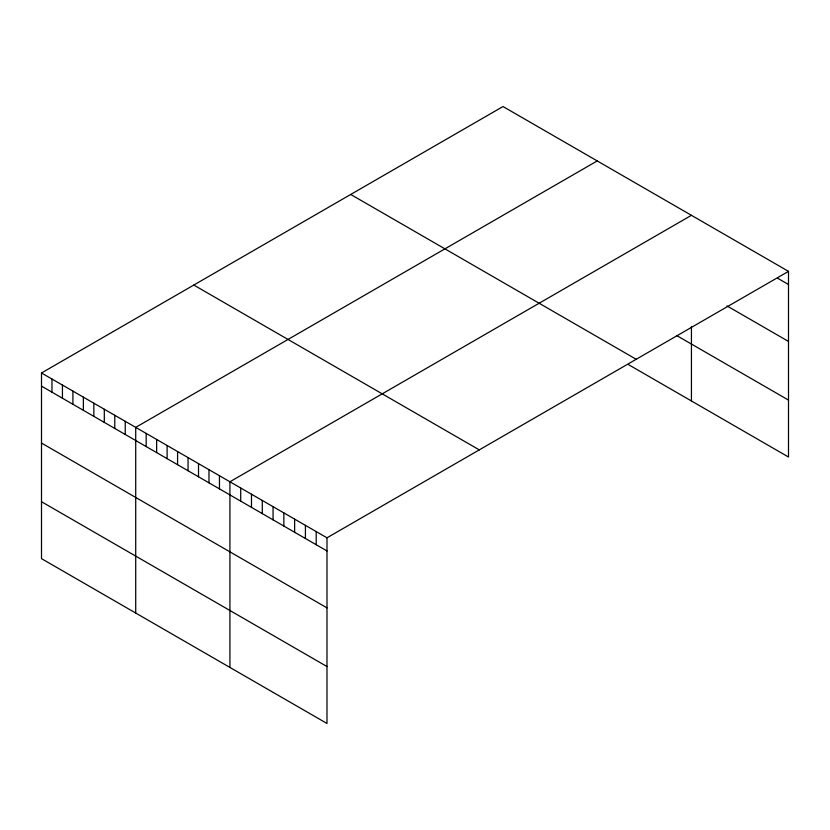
<?xml version="1.0" encoding="UTF-8"?>
<svg xmlns="http://www.w3.org/2000/svg" width="830" height="830" viewBox="0 0 830 830"><rect width="100%" height="100%" fill="white"/><g stroke="black" fill="none" stroke-linecap="round" stroke-linejoin="round"><path stroke-width="1.25" d="M788.5 271.358L326.989 537.809L326.989 723.47L41.5 558.642L41.5 372.981L503.011 106.531L788.5 271.358L788.5 457.019L628.632 364.712M597.226 160.927L135.715 427.377L135.715 613.038M691.432 215.312L229.92 481.774L229.92 667.424M777.71 278.278L788.5 284.503M727.028 305.938L788.5 341.431M676.782 335.59L788.5 400.091M350.717 194.459L636.205 359.286M193.795 285.053L479.284 449.881M41.5 372.981L326.989 537.809M41.5 386.137L326.989 550.954M41.5 443.064L326.989 607.882M41.5 501.714L326.989 666.542M691.432 326.449L691.432 400.973M316.199 531.584L316.199 544.729M305.419 525.359L305.419 538.504M294.629 519.134L294.629 532.279M283.85 512.899L283.85 526.054M273.06 506.674L273.06 519.829M262.28 500.449L262.28 513.594M251.49 494.224L251.49 507.369M240.71 487.999L240.71 501.144M219.452 475.725L219.452 488.87M208.984 469.687L208.984 482.832M198.515 463.638L198.515 476.783M188.047 457.6L188.047 470.745M177.579 451.551L177.579 464.696M167.11 445.513L167.11 458.658M156.642 439.464L156.642 452.609M146.173 433.426L146.173 446.571M125.247 421.339L125.247 434.484M114.779 415.291L114.779 428.436M104.31 409.252L104.31 422.397M93.842 403.204L93.842 416.349M83.374 397.155L83.374 410.311M72.905 391.117L72.905 404.262M62.437 385.068L62.437 398.224M51.968 379.03L51.968 392.175"/></g></svg>
